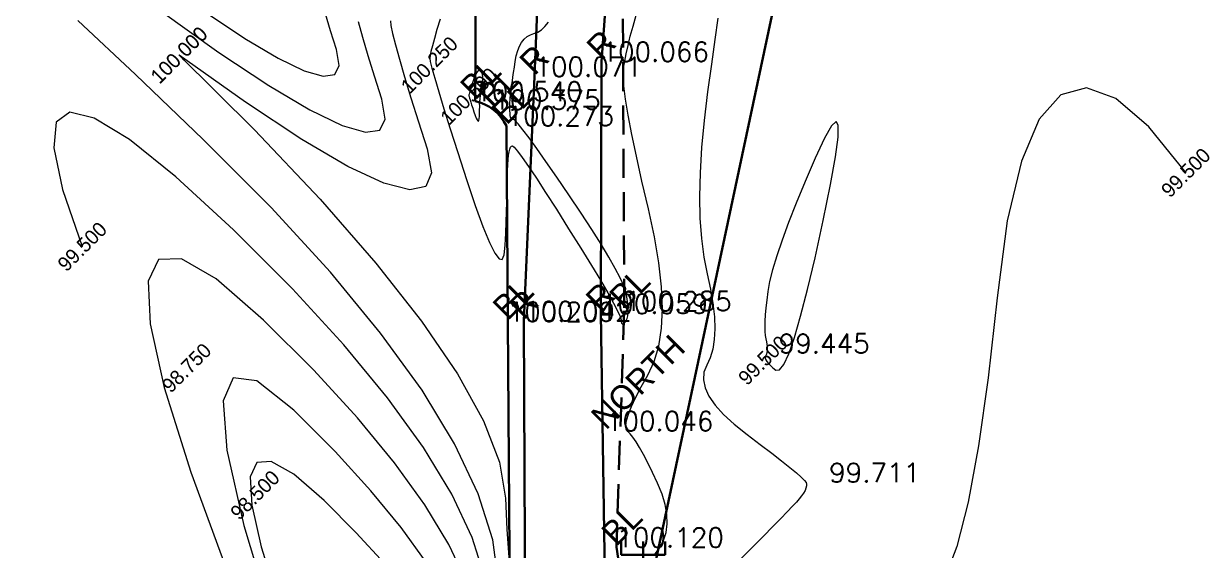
# Model space of a CAD drawing. Extents: x 0 to 10087, y 0 to 10179.
# Drawn here: x 9969.8 to 10031, y 10004.7 to 10032 of the extents above; entities that cross this region are included whole.
import ezdxf
from ezdxf.enums import TextEntityAlignment as Align

# ---------------------------------------------------------------- set-up
doc = ezdxf.new("R2010")
doc.units = 0
doc.header["$MEASUREMENT"] = 0
for name, pattern in [('ACAD_ISO10W100', [18, 12, -3, 0, -3]), ('DASHDOT', [1, 0.5, -0.25, 0, -0.25]), ('DASHED', [0.75, 0.5, -0.25])]:
    doc.linetypes.add(name, pattern=pattern)
for name, color, linetype in [('2', 1, 'Continuous'), ('4', 3, 'Continuous'), ('Contour_RL', 44, 'Continuous')]:
    doc.layers.add(name, color=color, linetype=linetype)
for name, color, linetype, lineweight in [('BT ROAD', 251, 'Continuous', 30), ('BUILDING', 6, 'Continuous', 30), ('Contours', 42, 'Continuous', 13), ('EP', 5, 'ACAD_ISO10W100', 30), ('GRASS', 3, 'DASHDOT', 25), ('SB', 1, 'DASHED', 30)]:
    doc.layers.add(name, color=color, linetype=linetype, lineweight=lineweight)
doc.styles.add('ROMANS', font='romans.shx', dxfattribs={"height": 3})

# ---------------------------------------------------------------- blocks, each defined once
blk = doc.blocks.new('EP')
at = {"layer": 'EP', "linetype": 'Continuous'}
for p, q in [((-1.431, 4.235), (-1.431, 5.083)), ((0, 4.235), (0, 5.083)), ((1.431, 4.235), (1.431, 5.083)), ((-1.431, 4.235), (0, 4.235)), ((0, 0), (0, 4.235)), ((1.431, 4.235), (0, 4.235))]:
    blk.add_line(p, q, dxfattribs=at)

msp = doc.modelspace()

# ---------------------------------------------------------------- linework, layer by layer
at = {"layer": 'BT ROAD', "linetype": 'Continuous'}
for points in [[(10000.773, 10069.341), (9997.662, 10049.535), (9996.745, 10040.273), (9996.295, 10029.259), (9995.755, 10016.574), (9995.867, 9989.542), (9995.903, 9981.52), (9995.112, 9957.316), (9993.788, 9944.376), (9988.412, 9922.136), (9987.497, 9918.574)], [(9974.516, 9809.473), (9976.941, 9843.458), (9981.797, 9881.25), (9988.253, 9905.308), (9992.267, 9920.784), (9997.86, 9943.287), (10000.02, 9958.399), (10000.091, 9979.29), (9999.99, 9990.83), (10000, 10000), (9999.731, 10016.955), (9999.772, 10030.035), (10000.529, 10040.393), (10000.971, 10043.045)]]:
    msp.add_lwpolyline(points, dxfattribs=at)
at = {"layer": 'BUILDING', "linetype": 'Continuous'}
for points in [[(9993.222, 10027.973), (9993.262, 10033.887)], [(9995.069, 9994.939), (9994.911, 10016.552), (9994.851, 10026.689)]]:
    msp.add_lwpolyline(points, dxfattribs=at)
msp.add_arc((9992.711, 10025.649), 2.379, 25.91245, 77.59623, dxfattribs=at)
at = {"layer": 'Contours', "color": 122, "linetype": 'Continuous'}
for points in [[(9976.895, 10032.674), (9979.945, 10030.496), (9982.534, 10028.777), (9984.662, 10027.515), (9986.33, 10026.71), (9987.536, 10026.364), (9988.281, 10026.475), (9988.566, 10027.045), (9988.389, 10028.072), (9988.008, 10029.264), (9987.68, 10030.33), (9987.404, 10031.269), (9987.18, 10032.082)], [(9979.201, 10032.614), (9981.296, 10031.222), (9983.018, 10030.201), (9984.367, 10029.55), (9985.343, 10029.27), (9985.947, 10029.36), (9986.177, 10029.821), (9986.034, 10030.651), (9985.726, 10031.624), (9985.462, 10032.51)], [(9994.442, 10003.005), (9994.141, 10005.214), (9993.379, 10007.613), (9992.156, 10010.201), (9990.472, 10012.979), (9988.328, 10015.947), (9985.723, 10019.105), (9982.658, 10022.452), (9979.131, 10025.989), (9975.627, 10029.348), (9972.628, 10032.163)], [(9988.84, 10032.137), (9988.862, 10031.888), (9988.946, 10031.473), (9989.092, 10030.892), (9989.3, 10030.144), (9989.569, 10029.23), (9989.899, 10028.15), (9990.291, 10026.904), (9990.745, 10025.492), (9990.968, 10024.259), (9990.668, 10023.553), (9989.845, 10023.372), (9988.499, 10023.718), (9986.63, 10024.591), (9984.239, 10025.989), (9981.324, 10027.913), (9977.886, 10030.364)], [(9991.407, 10032.227), (9991.246, 10031.685), (9991.113, 10031.225), (9991.009, 10030.847), (9990.933, 10030.552), (9990.886, 10030.34), (9990.868, 10030.21), (9990.893, 10030.033), (9990.98, 10029.682), (9991.128, 10029.157), (9991.336, 10028.456), (9991.605, 10027.582), (9991.934, 10026.532), (9992.325, 10025.308), (9992.776, 10023.91), (9993.229, 10022.557), (9993.624, 10021.469), (9993.962, 10020.646), (9994.242, 10020.088), (9994.465, 10019.795), (9994.63, 10019.767), (9994.737, 10020.004), (9994.787, 10020.506), (9994.808, 10021.122), (9994.827, 10021.7), (9994.844, 10022.239), (9994.86, 10022.741), (9994.874, 10023.204), (9994.887, 10023.629), (9994.898, 10024.015), (9994.907, 10024.364), (9994.918, 10024.673), (9994.935, 10024.939), (9994.958, 10025.164), (9994.987, 10025.348), (9995.021, 10025.489), (9995.061, 10025.589), (9995.107, 10025.646), (9995.158, 10025.663), (9995.251, 10025.591), (9995.421, 10025.386), (9995.669, 10025.048), (9995.994, 10024.577), (9996.397, 10023.972), (9996.877, 10023.234), (9997.434, 10022.363), (9998.069, 10021.359), (9998.7, 10020.348), (9999.248, 10019.457), (9999.713, 10018.686), (10000.095, 10018.035), (10000.393, 10017.504), (10000.608, 10017.092), (10000.739, 10016.801), (10000.787, 10016.63), (10000.797, 10016.532), (10000.813, 10016.461), (10000.835, 10016.416), (10000.865, 10016.399), (10000.901, 10016.408), (10000.943, 10016.443), (10000.992, 10016.506), (10001.048, 10016.595), (10001.099, 10016.708), (10001.135, 10016.842), (10001.155, 10016.997), (10001.16, 10017.173), (10001.149, 10017.369), (10001.123, 10017.587), (10001.081, 10017.825), (10001.023, 10018.085), (10000.921, 10018.4), (10000.742, 10018.804), (10000.488, 10019.298), (10000.157, 10019.882), (9999.752, 10020.555), (9999.27, 10021.318), (9998.713, 10022.171), (9998.081, 10023.113), (9997.449, 10024.038), (9996.895, 10024.838), (9996.419, 10025.513), (9996.021, 10026.064), (9995.7, 10026.49), (9995.458, 10026.792), (9995.293, 10026.969), (9995.207, 10027.022), (9995.162, 10027.022), (9995.123, 10027.044), (9995.091, 10027.087), (9995.065, 10027.15), (9995.045, 10027.235), (9995.032, 10027.341), (9995.024, 10027.468), (9995.023, 10027.615), (9995.026, 10027.768), (9995.03, 10027.909), (9995.035, 10028.038), (9995.041, 10028.156), (9995.048, 10028.261), (9995.057, 10028.355), (9995.066, 10028.438), (9995.077, 10028.508), (9995.09, 10028.589), (9995.108, 10028.701), (9995.13, 10028.844), (9995.155, 10029.018), (9995.185, 10029.224), (9995.22, 10029.461), (9995.258, 10029.729), (9995.3, 10030.029), (9995.355, 10030.327), (9995.428, 10030.592), (9995.521, 10030.824), (9995.633, 10031.022), (9995.764, 10031.187), (9995.915, 10031.318), (9996.085, 10031.416), (9996.274, 10031.481), (9996.47, 10031.553), (9996.659, 10031.675), (9996.843, 10031.845), (9997.02, 10032.064)], [(10002.493, 10004.421), (10002.776, 10004.786), (10002.985, 10005.181), (10003.12, 10005.605), (10003.18, 10006.058), (10003.166, 10006.54), (10003.078, 10007.052), (10002.916, 10007.594), (10002.68, 10008.165), (10002.416, 10008.719), (10002.173, 10009.21), (10001.949, 10009.639), (10001.746, 10010.005), (10001.563, 10010.308), (10001.4, 10010.549), (10001.257, 10010.727), (10001.135, 10010.843), (10001.052, 10010.962), (10001.031, 10011.151), (10001.07, 10011.411), (10001.169, 10011.742), (10001.33, 10012.142), (10001.551, 10012.613), (10001.832, 10013.154), (10002.174, 10013.765), (10002.501, 10014.466), (10002.735, 10015.274), (10002.878, 10016.191), (10002.927, 10017.215), (10002.885, 10018.347), (10002.751, 10019.587), (10002.524, 10020.935), (10002.206, 10022.39), (10001.866, 10023.826), (10001.578, 10025.112), (10001.34, 10026.25), (10001.154, 10027.238), (10001.019, 10028.078), (10000.935, 10028.769), (10000.901, 10029.312), (10000.919, 10029.705), (10000.973, 10030.047), (10001.049, 10030.434), (10001.147, 10030.867), (10001.266, 10031.345), (10001.408, 10031.869), (10001.571, 10032.439)], [(10005.806, 10032.275), (10005.647, 10031.172), (10005.469, 10029.898), (10005.272, 10028.453), (10005.09, 10026.967), (10004.96, 10025.568), (10004.88, 10024.257), (10004.852, 10023.034), (10004.874, 10021.898), (10004.947, 10020.849), (10005.071, 10019.889), (10005.246, 10019.015), (10005.421, 10018.216), (10005.546, 10017.475), (10005.619, 10016.794), (10005.643, 10016.172), (10005.615, 10015.609), (10005.537, 10015.106), (10005.408, 10014.662), (10005.228, 10014.276), (10005.082, 10013.909), (10005.052, 10013.519), (10005.138, 10013.105), (10005.34, 10012.668), (10005.659, 10012.207), (10006.095, 10011.723), (10006.647, 10011.215), (10007.315, 10010.684), (10007.998, 10010.171), (10008.596, 10009.715), (10009.107, 10009.317), (10009.531, 10008.978), (10009.87, 10008.696), (10010.123, 10008.472), (10010.289, 10008.306), (10010.369, 10008.199), (10010.394, 10008.113), (10010.393, 10008.016), (10010.368, 10007.906), (10010.318, 10007.784), (10010.243, 10007.65), (10010.143, 10007.503), (10010.018, 10007.344), (10009.868, 10007.173), (10009.67, 10006.961), (10009.4, 10006.679), (10009.059, 10006.327), (10008.646, 10005.906), (10008.162, 10005.415), (10007.606, 10004.854), (10006.979, 10004.224)], [(9977.878, 10030.37), (9981.793, 10026.481), (9985.194, 10022.882), (9988.081, 10019.574), (9990.453, 10016.556), (9992.311, 10013.827), (9993.654, 10011.389), (9994.483, 10009.242), (9994.798, 10007.384), (9994.868, 10005.764), (9994.965, 10004.329)], [(10030.049, 10024.265), (10028.135, 10026.641), (10026.419, 10028.107), (10024.9, 10028.661), (10023.579, 10028.304), (10022.455, 10027.037), (10021.529, 10024.858), (10020.801, 10021.769), (10020.27, 10017.768), (10019.816, 10013.62), (10019.316, 10010.089), (10018.772, 10007.175), (10018.184, 10004.878), (10017.55, 10003.197)], [(9993.732, 10003.263), (9993.07, 10005.346), (9992.008, 10007.594), (9990.546, 10010.007), (9988.684, 10012.584), (9986.422, 10015.326), (9983.759, 10018.234), (9980.697, 10021.306), (9977.72, 10024.052), (9975.314, 10025.982), (9973.478, 10027.097), (9972.214, 10027.395), (9971.52, 10026.878), (9971.398, 10025.545), (9971.846, 10023.395), (9972.865, 10020.43)], [(9992.763, 10003.08), (9991.862, 10004.987), (9990.621, 10007.035), (9989.041, 10009.222), (9987.121, 10011.549), (9984.862, 10014.016), (9982.263, 10016.622), (9979.813, 10018.756), (9978, 10019.802), (9976.824, 10019.762), (9976.284, 10018.636), (9976.382, 10016.422), (9977.117, 10013.122), (9978.488, 10008.735), (9980.497, 10003.262)], [(9990.695, 10004.062), (9989.397, 10005.859), (9987.82, 10007.771), (9985.964, 10009.797), (9983.829, 10011.939), (9981.906, 10013.459), (9980.686, 10013.622), (9980.169, 10012.428), (9980.355, 10009.876), (9981.244, 10005.966), (9982.836, 10000.699)], [(9988.519, 10003.993), (9987.066, 10005.579), (9985.395, 10007.255), (9983.821, 10008.623), (9982.659, 10009.284), (9981.911, 10009.239), (9981.575, 10008.486), (9981.652, 10007.026), (9982.141, 10004.86), (9983.043, 10001.986)]]:
    msp.add_lwpolyline(points, dxfattribs=at)
for points in [[(9993.16, 10027.413), (9993.223, 10027.23), (9993.278, 10027.091), (9993.325, 10026.997), (9993.365, 10026.946), (9993.396, 10026.94), (9993.421, 10026.978), (9993.437, 10027.061), (9993.446, 10027.187), (9993.451, 10027.327), (9993.454, 10027.45), (9993.457, 10027.555), (9993.459, 10027.644), (9993.459, 10027.715), (9993.459, 10027.769), (9993.458, 10027.805), (9993.457, 10027.825), (9993.455, 10027.837), (9993.453, 10027.851), (9993.453, 10027.867), (9993.454, 10027.885), (9993.456, 10027.905), (9993.458, 10027.926), (9993.461, 10027.95), (9993.466, 10027.976), (9993.471, 10028.012), (9993.48, 10028.067), (9993.491, 10028.141), (9993.505, 10028.234), (9993.521, 10028.346), (9993.539, 10028.477), (9993.561, 10028.626), (9993.585, 10028.794), (9993.605, 10028.962), (9993.616, 10029.109), (9993.619, 10029.236), (9993.612, 10029.343), (9993.596, 10029.428), (9993.571, 10029.494), (9993.536, 10029.539), (9993.493, 10029.564), (9993.445, 10029.567), (9993.396, 10029.548), (9993.348, 10029.508), (9993.299, 10029.445), (9993.25, 10029.361), (9993.2, 10029.255), (9993.15, 10029.126), (9993.101, 10028.976), (9993.053, 10028.824), (9993.013, 10028.691), (9992.978, 10028.576), (9992.95, 10028.48), (9992.927, 10028.402), (9992.911, 10028.343), (9992.901, 10028.303), (9992.897, 10028.281), (9992.901, 10028.257), (9992.913, 10028.209), (9992.933, 10028.136), (9992.962, 10028.04), (9992.999, 10027.919), (9993.044, 10027.774), (9993.098, 10027.605)], [(10008.814, 10014.023), (10009.001, 10014.033), (10009.222, 10014.318), (10009.477, 10014.876), (10009.766, 10015.709), (10010.089, 10016.816), (10010.447, 10018.198), (10010.838, 10019.854), (10011.263, 10021.783), (10011.643, 10023.643), (10011.9, 10025.086), (10012.032, 10026.113), (10012.041, 10026.724), (10011.926, 10026.919), (10011.687, 10026.698), (10011.325, 10026.061), (10010.838, 10025.008), (10010.32, 10023.797), (10009.862, 10022.685), (10009.466, 10021.672), (10009.129, 10020.76), (10008.854, 10019.946), (10008.639, 10019.232), (10008.485, 10018.617), (10008.392, 10018.102), (10008.335, 10017.656), (10008.291, 10017.25), (10008.259, 10016.883), (10008.239, 10016.556), (10008.232, 10016.268), (10008.237, 10016.02), (10008.255, 10015.811), (10008.284, 10015.642), (10008.316, 10015.498), (10008.338, 10015.364), (10008.352, 10015.242), (10008.356, 10015.129), (10008.351, 10015.028), (10008.337, 10014.937), (10008.314, 10014.857), (10008.281, 10014.788), (10008.258, 10014.719), (10008.259, 10014.644), (10008.287, 10014.56), (10008.341, 10014.468), (10008.42, 10014.369), (10008.526, 10014.261), (10008.657, 10014.146)]]:
    msp.add_lwpolyline(points, close=True, dxfattribs=at)
at = {"layer": 'EP', "linetype": 'Continuous'}
msp.add_lwpolyline([(10011.849, 10047.672), (10001.933, 10001.062), (9983.532, 9918.645), (9969.827, 9840.025)], dxfattribs=at)
at = {"layer": 'SB', "ltscale": 3}
msp.add_lwpolyline([(10007.682, 10035.707), (10000.86, 10036.749), (10000.951, 10017.097), (10000.542, 10004.836), (10001.317, 10000.05)], dxfattribs=at)

# ---------------------------------------------------------------- block references
at = {"layer": 'GRASS', "xscale": 0.799931034034671, "yscale": 0.799931034034671, "zscale": 0.7999310340348984}
msp.add_blockref('EP', (10001.933, 10001.062), dxfattribs=at)

# ---------------------------------------------------------------- texts
at = {"layer": '2'}
for s, p in [('R', (9999.772, 10030.035)), ('R', (9996.295, 10029.259)), ('BL', (9993.222, 10027.973)), ('BL', (9994.15, 10027.544)), ('BL', (9994.851, 10026.689)), ('BL', (10000.951, 10017.097)), ('BL', (9994.911, 10016.552)), ('R', (9995.755, 10016.574)), ('R', (9999.731, 10016.955)), ('NORTH', (10000, 10010.871)), ('BL', (10000.542, 10004.836))]:
    msp.add_text(s, height=1.25, rotation=45, dxfattribs=at).set_placement(p)
at = {"layer": '4', "style": 'ROMANS'}
for s, p in [('100.066', (9999.772, 10030.035)), ('100.071', (9996.295, 10029.259)), ('100.540', (9993.222, 10027.973)), ('100.375', (9994.15, 10027.544)), ('100.273', (9994.851, 10026.689)), ('100.059', (9999.731, 10016.955)), ('100.285', (10000.951, 10017.097)), ('100.209', (9994.911, 10016.552)), ('100.042', (9995.755, 10016.574)), ('99.445', (10008.953, 10014.9)), ('100.046', (10000, 10010.871)), ('99.711', (10011.568, 10008.204)), ('100.120', (10000.542, 10004.836))]:
    msp.add_text(s, height=1, dxfattribs=at).set_placement(p)
at = {"layer": 'Contour_RL', "color": 122, "linetype": 'Continuous'}
for s, p in [('100.000', (9977.878, 10030.37)), ('100.000', (9977.886, 10030.364)), ('100.250', (9990.85, 10029.853)), ('100.500', (9992.895, 10028.232)), ('99.500', (10030.049, 10024.265)), ('99.500', (9972.865, 10020.43)), ('99.500', (10008.134, 10014.531)), ('98.750', (9978.273, 10014.141)), ('98.500', (9981.815, 10007.548))]:
    msp.add_text(s, height=0.75, rotation=44.99999, dxfattribs=at).set_placement(p, align=Align.MIDDLE_CENTER)

doc.saveas('drawing.dxf')
